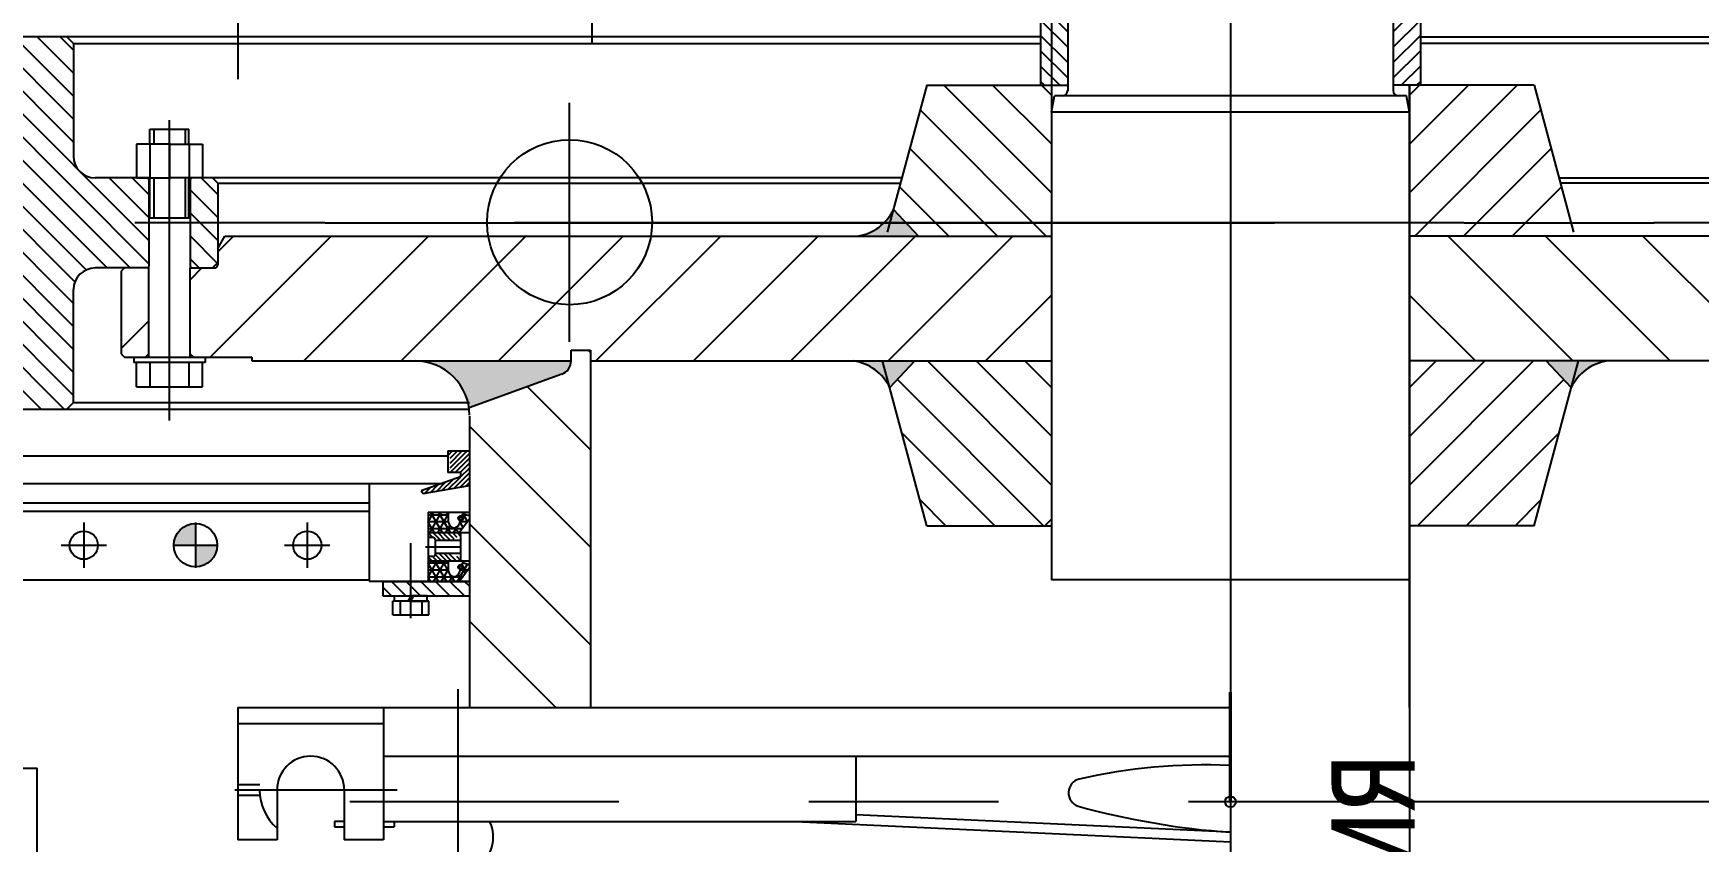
# Model space of a CAD drawing. Header units: millimetres. Extents: x 0 to 29400, y 0 to 20790.
# Drawn here: x 13175 to 14710, y 13034 to 13779 of the extents above; entities that cross this region are included whole.
import ezdxf

# ---------------------------------------------------------------- set-up
doc = ezdxf.new("R2010")
doc.units = ezdxf.units.MM
doc.header["$LTSCALE"] = 700
doc.linetypes.add('G', pattern=[2, 1.25, -0.25, 0.25, -0.25])
doc.linetypes.add('K', pattern=[2.5, 1.25, -0.25, 0.25, -0.25, 0.25, -0.25])
for name, color, linetype in [('01', 7, 'Continuous'), ('02', 1, 'Continuous'), ('05', 142, 'G'), ('07', 6, 'K')]:
    doc.layers.add(name, color=color, linetype=linetype)
doc.styles.get("Standard").update_dxf_attribs({"font": 'FZYTK.TTF', "width": 0.707})

# ---------------------------------------------------------------- blocks, each defined once
blk = doc.blocks.new('*U835')
at = {"layer": '01'}
for p, q in [((-31.00000000018705, -3.2351410291145e-14), (-31.00000000018705, 30.39499999870067)), ((-31.00000000018705, 30.39499999870067), (5.583286518425993e-15, 30.39499999870067)), ((-31.00000000018705, 18.00000000017387), (3.306437155352358e-15, 18.00000000017387)), ((5.583286518425993e-15, 30.39499999870067), (0, 0)), ((4.858212048313708e-14, -30.39499999870067), (0, 0)), ((-31.00000000018705, -3.2351410291145e-14), (-31.00000000018719, -30.39499999870067)), ((-31.00000000018752, -18.00000000017388), (1.310870899675122e-14, -18.00000000017387)), ((-31.00000000018719, -30.39499999870067), (4.858212048313708e-14, -30.39499999870067))]:
    blk.add_line(p, q, dxfattribs=at)
at = {"layer": '05'}
blk.add_line((-32.05168394392089, -3.34128958368264e-14), (1.051682110054843, -1.009319912139744e-18), dxfattribs=at)

msp = doc.modelspace()

# ---------------------------------------------------------------- hatches: boundary and pattern name
at = {"layer": '01'}
h = msp.add_hatch(color=256, dxfattribs=at)
h.paths.add_polyline_path([(13968.11629364065, 13616.77015441578), (13961.52700994979, 13592.17861289599), (13991.20843969892, 13592.17861289599)])
edge = h.paths.add_edge_path()
edge.add_line((13934.81784203099, 13592.17861289599), (13961.52700994979, 13592.17861289599))
edge.add_line((13961.52700994979, 13592.17861289599), (13968.11629364065, 13616.77015441578))
edge.add_ellipse((13928.50806595269, 13635.56227672659), major_axis=(30.99964162313595, 30.99964162313595), ratio=0.9999999999998112, start_angle=233.2751491388138, end_angle=289.61800044221985, ccw=False)
h = msp.add_hatch(color=256, dxfattribs=at)
edge = h.paths.add_edge_path()
edge.add_ellipse((13658.0255375362, 13477.17861289599), major_axis=(-9.192388155425874, 9.192388155425874), ratio=0.999999999999834, start_angle=154.999999999985, end_angle=224.9999999999727, ccw=False)
edge.add_line((13662.47179939943, 13464.96260882578), (13576.88368849443, 13433.81108404929))
edge.add_ellipse((13527.32553753618, 13427.17861289599), major_axis=(-35.35533905933112, 35.35533905933113), ratio=0.9999999999999098, start_angle=232.6227192942101, end_angle=314.9999999999974)
edge.add_line((13527.32553753618, 13477.17861289599), (13671.0255375362, 13477.17861289599))
h = msp.add_hatch(color=256, dxfattribs=at)
h.paths.add_polyline_path([(13964.74013381602, 13452.5870713762), (13987.8322798743, 13477.17861289599), (13958.15085012516, 13477.17861289599)])
edge = h.paths.add_edge_path()
edge.add_line((13964.74013381602, 13452.58707137619), (13958.15085012515, 13477.17861289599))
edge.add_line((13958.15085012516, 13477.17861289599), (13931.44168220635, 13477.17861289599))
edge.add_ellipse((13925.13190612807, 13433.79494906538), major_axis=(30.99964162313679, 30.99964162313679), ratio=0.9999999999997781, start_angle=340.3819995577644, end_angle=396.72485086120355, ccw=False)
h = msp.add_hatch(color=256, dxfattribs=at)
h.paths.add_polyline_path([(14592.91094125638, 13452.58707137619), (14569.81879519811, 13477.17861289599), (14599.50022494725, 13477.17861289599)])
edge = h.paths.add_edge_path()
edge.add_line((14592.91094125638, 13452.58707137618), (14599.50022494725, 13477.17861289598))
edge.add_line((14599.50022494725, 13477.17861289599), (14626.20939286605, 13477.17861289599))
edge.add_ellipse((14632.51916894434, 13433.79494906537), major_axis=(-30.99964162313635, 30.99964162313722), ratio=0.9999999999997781, start_angle=-36.72485086120354, end_angle=19.61800044223561)
at = {"layer": '02', "linetype": 'Continuous'}
h = msp.add_hatch(dxfattribs=at)
h.set_pattern_fill('_USER', color=1, scale=10, angle=135, style=0, pattern_type=0)
h.set_pattern_definition([(135, (3855.090892559267, 20193.42972413082), (7.071067811865476, 7.071067811865474), [])])
h.paths.add_polyline_path([(14103.82553753621, 13846.37861289598), (14103.82553753621, 13849.978612896), (14113.49220420288, 13878.97861289599), (14128.82553753621, 13878.97861289599), (14128.82553753621, 13846.37861289598)])
h.paths.add_polyline_path([(14128.82553753621, 13846.37861289598), (14128.82553753621, 13836.37861289598), (14103.82553753621, 13836.37861289598), (14103.82553753621, 13846.37861289599)])
h.paths.add_polyline_path([(14103.82553753621, 13836.37861289598), (14128.82553753621, 13836.37861289598), (14128.82553753621, 13731.37861289598), (14103.82553753621, 13731.37861289599)])
h = msp.add_hatch(dxfattribs=at)
h.set_pattern_fill('_USER', color=1, scale=10, angle=135, style=0, pattern_type=0)
h.set_pattern_definition([(45.00000000000001, (24702.56018251314, 20193.42972413082), (-7.071067811865476, 7.071067811865474), [])])
h.paths.add_polyline_path([(14453.8255375362, 13846.37861289598), (14453.8255375362, 13849.978612896), (14444.15887086953, 13878.97861289599), (14428.8255375362, 13878.97861289599), (14428.8255375362, 13846.37861289598)])
h.paths.add_polyline_path([(14428.8255375362, 13846.37861289598), (14428.8255375362, 13836.37861289598), (14453.8255375362, 13836.37861289598), (14453.8255375362, 13846.37861289599)])
h.paths.add_polyline_path([(14453.8255375362, 13836.37861289598), (14428.8255375362, 13836.37861289598), (14428.8255375362, 13731.37861289598), (14453.8255375362, 13731.37861289599)])
h = msp.add_hatch(dxfattribs=at)
h.set_pattern_fill('_USER', color=1, scale=15, angle=135, style=0, pattern_type=0)
h.set_pattern_definition([(135, (3855.090892559267, 20193.42972413082), (10.60660171779821, 10.60660171779821), [])])
edge = h.paths.add_edge_path()
edge.add_line((13141.74703753619, 13604.37861289599), (13141.74703753619, 13775.87861289597))
edge.add_line((13141.74703753619, 13775.87861289598), (13206.35053753619, 13775.87861289598))
edge.add_line((13206.35053753619, 13775.87861289598), (13212.35053753619, 13769.87861289598))
edge.add_line((13212.35053753619, 13769.87861289598), (13212.35053753619, 13665.87861289598))
edge.add_ellipse((13232.35053753619, 13665.87861289598), major_axis=(-14.1421356237322, 14.1421356237322), ratio=0.9999999999998233, start_angle=45.00000000000507, end_angle=134.9999999999949)
edge.add_line((13232.35053753619, 13645.87861289598), (13280.35053753619, 13645.87861289598))
edge.add_line((13280.35053753619, 13645.87861289598), (13281.85053753619, 13644.37861289598))
edge.add_line((13281.85053753619, 13644.37861289598), (13281.85053753619, 13604.37861289599))
edge.add_line((13281.85053753619, 13604.37861289599), (13141.74703753619, 13604.37861289599))
edge = h.paths.add_edge_path()
edge.add_line((13212.35053753619, 13542.87861289598), (13212.3505375362, 13438.87861289598))
edge.add_line((13212.35053753621, 13438.87861289598), (13206.3505375362, 13432.87861289597))
edge.add_line((13206.3505375362, 13432.87861289597), (13141.74703753619, 13432.87861289597))
edge.add_line((13141.74703753619, 13432.87861289597), (13141.74703753619, 13604.37861289599))
edge.add_line((13141.74703753619, 13604.37861289599), (13281.85053753619, 13604.37861289599))
edge.add_line((13281.85053753619, 13604.37861289599), (13281.85053753619, 13564.37861289597))
edge.add_line((13281.85053753619, 13564.37861289597), (13280.3505375362, 13562.87861289598))
edge.add_line((13280.3505375362, 13562.87861289598), (13232.35053753619, 13562.87861289598))
edge.add_ellipse((13232.35053753619, 13542.87861289598), major_axis=(-14.14213562373152, 14.14213562373152), ratio=0.9999999999999197, start_angle=-44.99999999999189, end_angle=45.00000000001272)
h.paths.add_polyline_path([(13345.35053753619, 13567.87861289599), (13340.35053753619, 13562.87861289598), (13321.35053753618, 13562.87861289598), (13319.85053753619, 13564.37861289597), (13319.85053753619, 13604.37861289599), (13345.35053753619, 13604.37861289599)])
h.paths.add_polyline_path([(13345.35053753619, 13604.37861289599), (13319.85053753619, 13604.37861289599), (13319.85053753619, 13644.37861289598), (13321.35053753619, 13645.87861289598), (13333.82553753105, 13645.87861289598), (13340.35053753619, 13645.87861289598), (13345.35053753619, 13640.87861289598)])
at = {"layer": '02'}
h = msp.add_hatch(dxfattribs=at)
h.set_pattern_fill('LINE', color=256, scale=10, angle=135, style=0)
h.set_pattern_definition([(135, (18090.26220584348, 15448.04489046748), (22.45064030267288, 22.45064030267288), [])])
h.paths.add_polyline_path([(13979.75229809494, 13604.37861289599), (13968.11629364065, 13616.77015441578), (13998.8255375362, 13731.37861289598), (14113.8255375362, 13731.37861289598), (14113.8255375362, 13604.37861289599)])
h.paths.add_polyline_path([(13991.20843969892, 13592.17861289599), (13979.75229809494, 13604.378612896), (14113.8255375362, 13604.37861289599), (14113.8255375362, 13592.17861289598)])
h.paths.add_polyline_path([(13998.82553753619, 13325.37861289598), (13964.74013381602, 13452.5870713762), (13987.83227987429, 13477.17861289599), (14113.82553753619, 13477.17861289599), (14113.82553753619, 13331.37861289598), (14107.82553753619, 13325.37861289598)])
h = msp.add_hatch(dxfattribs=at)
h.set_pattern_fill('LINE', color=256, scale=10, angle=135, style=0)
h.set_pattern_definition([(44.9999999999992, (10467.38886922895, 15448.04489046753), (-22.45064030267257, 22.4506403026732), [])])
h.paths.add_polyline_path([(14577.89877697748, 13604.37861289599), (14589.53478143176, 13616.77015441578), (14558.82553753621, 13731.37861289598), (14443.82553753621, 13731.37861289598), (14443.82553753621, 13604.37861289598)])
h.paths.add_polyline_path([(14566.44263537348, 13592.17861289598), (14577.89877697748, 13604.37861289599), (14443.82553753621, 13604.37861289599), (14443.82553753621, 13592.17861289598)])
h.paths.add_polyline_path([(14558.82553753621, 13325.37861289598), (14592.91094125638, 13452.58707137619), (14569.81879519812, 13477.17861289599), (14443.82553753621, 13477.17861289598), (14443.82553753621, 13331.37861289597), (14449.82553753621, 13325.37861289598)])
at = {"layer": '02', "linetype": 'Continuous'}
h = msp.add_hatch(dxfattribs=at)
h.set_pattern_fill('LINE', color=1, scale=20, angle=45, style=0)
h.set_pattern_definition([(225, (16023.6592324166, 20117.42972413082), (-44.90128060534576, 44.90128060534577), [])])
edge = h.paths.add_edge_path()
edge.add_line((13376.8255375362, 13477.17861289599), (13376.8255375362, 13480.67861289599))
edge.add_line((13376.8255375362, 13480.67861289599), (13322.82553753621, 13480.67861289598))
edge.add_line((13322.82553753621, 13480.67861289599), (13319.82553753621, 13483.67861289599))
edge.add_line((13319.82553753621, 13483.67861289599), (13319.8255375362, 13562.87861289598))
edge.add_line((13319.8255375362, 13562.87861289598), (13342.3755375362, 13562.87861289598))
edge.add_ellipse((13342.3755375362, 13565.87861289598), major_axis=(2.121320343561104, 2.121320343561103), ratio=0.9999999999986225, start_angle=225.0000000000395, end_angle=314.9999999999606)
edge.add_line((13345.3755375362, 13565.87861289598), (13345.3755375362, 13580.92028264679))
edge.add_line((13345.3755375362, 13580.92028264679), (13351.8755375362, 13592.17861289598))
edge.add_line((13351.8755375362, 13592.17861289599), (14113.8255375362, 13592.17861289598))
edge.add_line((14113.8255375362, 13592.17861289598), (14113.8255375362, 13477.17861289598))
edge.add_line((14113.8255375362, 13477.17861289599), (13688.8255375362, 13477.17861289599))
edge.add_line((13688.8255375362, 13477.17861289599), (13688.8255375362, 13487.17861289599))
edge.add_line((13688.8255375362, 13487.17861289599), (13671.0255375362, 13487.17861289599))
edge.add_line((13671.0255375362, 13487.17861289599), (13671.0255375362, 13477.17861289599))
edge.add_line((13671.0255375362, 13477.17861289599), (13376.8255375362, 13477.17861289599))
h.paths.add_polyline_path([(13281.8255375362, 13483.67861289599), (13278.8255375362, 13480.67861289599), (13259.3255375362, 13480.67861289599), (13256.3255375362, 13483.67861289599), (13256.3255375362, 13559.87861289598), (13259.3255375362, 13562.87861289598), (13281.8255375362, 13562.87861289598)])
h = msp.add_hatch(dxfattribs=at)
h.set_pattern_fill('LINE', color=1, scale=20, angle=45, style=0)
h.set_pattern_definition([(225, (16023.65923241659, 20117.42972413082), (-44.90128060534576, 44.90128060534577), [])])
edge = h.paths.add_edge_path()
edge.add_line((13376.82553753619, 13477.17861289599), (13376.82553753619, 13480.67861289599))
edge.add_line((13376.82553753619, 13480.67861289599), (13322.8255375362, 13480.67861289598))
edge.add_line((13322.8255375362, 13480.67861289599), (13319.8255375362, 13483.67861289599))
edge.add_line((13319.8255375362, 13483.67861289599), (13319.82553753619, 13562.87861289598))
edge.add_line((13319.82553753619, 13562.87861289598), (13342.37553753619, 13562.87861289599))
edge.add_ellipse((13342.37553753619, 13565.87861289598), major_axis=(2.121320343561104, 2.121320343561103), ratio=0.9999999999986225, start_angle=225.0000000000395, end_angle=314.9999999999606)
edge.add_line((13345.37553753619, 13565.87861289598), (13345.37553753619, 13580.92028264678))
edge.add_line((13345.37553753619, 13580.92028264679), (13351.87553753619, 13592.17861289599))
edge.add_line((13351.87553753619, 13592.17861289599), (14113.82553753619, 13592.17861289598))
edge.add_line((14113.82553753619, 13592.17861289598), (14113.82553753619, 13477.17861289598))
edge.add_line((14113.82553753619, 13477.17861289599), (13688.82553753619, 13477.17861289599))
edge.add_line((13688.82553753619, 13477.17861289599), (13688.82553753619, 13487.17861289599))
edge.add_line((13688.82553753619, 13487.17861289599), (13671.0255375362, 13487.17861289599))
edge.add_line((13671.0255375362, 13487.17861289599), (13671.0255375362, 13477.17861289599))
edge.add_line((13671.0255375362, 13477.17861289599), (13376.82553753619, 13477.17861289599))
h.paths.add_polyline_path([(13281.82553753619, 13483.67861289599), (13278.82553753619, 13480.67861289599), (13259.3255375362, 13480.67861289599), (13256.3255375362, 13483.67861289599), (13256.32553753619, 13559.87861289598), (13259.32553753619, 13562.87861289598), (13281.82553753619, 13562.87861289598)])
h = msp.add_hatch(dxfattribs=at)
h.set_pattern_fill('LINE', color=1, scale=20, angle=45, style=0)
h.set_pattern_definition([(314.9999999999992, (12533.99184265591, 20117.42972413085), (44.90128060534639, 44.90128060534514), [])])
edge = h.paths.add_edge_path()
edge.add_line((15180.82553753621, 13477.17861289598), (15180.82553753621, 13480.67861289598))
edge.add_line((15180.82553753621, 13480.67861289598), (15234.82553753621, 13480.67861289598))
edge.add_line((15234.82553753621, 13480.67861289597), (15237.82553753621, 13483.67861289598))
edge.add_line((15237.82553753621, 13483.67861289597), (15237.82553753621, 13562.87861289597))
edge.add_line((15237.82553753621, 13562.87861289597), (15215.27553753622, 13562.87861289597))
edge.add_ellipse((15215.27553753621, 13565.87861289597), major_axis=(-2.121320343561074, 2.121320343561132), ratio=0.9999999999986225, start_angle=45.00000000003939, end_angle=134.9999999999605, ccw=False)
edge.add_line((15212.27553753621, 13565.87861289597), (15212.27553753621, 13580.92028264677))
edge.add_line((15212.27553753621, 13580.92028264677), (15205.77553753621, 13592.17861289597))
edge.add_line((15205.77553753621, 13592.17861289597), (14443.82553753621, 13592.17861289598))
edge.add_line((14443.82553753621, 13592.17861289598), (14443.82553753621, 13477.17861289598))
edge.add_line((14443.82553753621, 13477.17861289598), (14868.82553753621, 13477.17861289598))
edge.add_line((14868.82553753621, 13477.17861289598), (14868.82553753621, 13487.17861289598))
edge.add_line((14868.82553753621, 13487.17861289598), (14886.62553753621, 13487.17861289598))
edge.add_line((14886.62553753621, 13487.17861289598), (14886.62553753621, 13477.17861289598))
edge.add_line((14886.62553753621, 13477.17861289598), (15180.82553753621, 13477.17861289598))
h.paths.add_polyline_path([(15275.82553753621, 13483.67861289597), (15278.82553753621, 13480.67861289597), (15298.32553753621, 13480.67861289597), (15301.32553753621, 13483.67861289597), (15301.32553753621, 13559.87861289597), (15298.32553753621, 13562.87861289597), (15275.82553753621, 13562.87861289597)])
h = msp.add_hatch(dxfattribs=at)
h.set_pattern_fill('LINE', color=1, scale=20, angle=45, style=0)
h.set_pattern_definition([(314.9999999999992, (12533.9918426559, 20117.42972413085), (44.90128060534639, 44.90128060534514), [])])
edge = h.paths.add_edge_path()
edge.add_line((15180.82553753621, 13477.17861289598), (15180.82553753621, 13480.67861289598))
edge.add_line((15180.82553753621, 13480.67861289598), (15234.8255375362, 13480.67861289598))
edge.add_line((15234.8255375362, 13480.67861289597), (15237.8255375362, 13483.67861289598))
edge.add_line((15237.8255375362, 13483.67861289597), (15237.82553753621, 13562.87861289597))
edge.add_line((15237.82553753621, 13562.87861289597), (15215.2755375362, 13562.87861289597))
edge.add_ellipse((15215.2755375362, 13565.87861289597), major_axis=(-2.121320343561074, 2.121320343561132), ratio=0.9999999999986225, start_angle=45.00000000003939, end_angle=134.9999999999605, ccw=False)
edge.add_line((15212.2755375362, 13565.87861289597), (15212.2755375362, 13580.92028264677))
edge.add_line((15212.2755375362, 13580.92028264677), (15205.7755375362, 13592.17861289597))
edge.add_line((15205.7755375362, 13592.17861289597), (14443.82553753621, 13592.17861289598))
edge.add_line((14443.82553753621, 13592.17861289598), (14443.82553753621, 13477.17861289598))
edge.add_line((14443.82553753621, 13477.17861289598), (14868.82553753621, 13477.17861289598))
edge.add_line((14868.82553753621, 13477.17861289598), (14868.82553753621, 13487.17861289598))
edge.add_line((14868.82553753621, 13487.17861289598), (14886.6255375362, 13487.17861289598))
edge.add_line((14886.6255375362, 13487.17861289598), (14886.6255375362, 13477.17861289598))
edge.add_line((14886.6255375362, 13477.17861289598), (15180.82553753621, 13477.17861289598))
h.paths.add_polyline_path([(15275.82553753621, 13483.67861289597), (15278.82553753621, 13480.67861289597), (15298.32553753621, 13480.67861289597), (15301.32553753621, 13483.67861289597), (15301.32553753621, 13559.87861289597), (15298.32553753621, 13562.87861289597), (15275.82553753621, 13562.87861289597)])
h = msp.add_hatch(dxfattribs=at)
h.set_pattern_fill('LINE', color=1, scale=20, angle=45, style=0)
h.set_pattern_definition([(135.0000000000007, (20882.25791936983, 15451.46046519916), (44.90128060534523, 44.9012806053463), [])])
h.paths.add_polyline_path([(13688.82553753621, 13157.87861289597), (13577.32553753621, 13157.87861289598), (13577.3255375362, 13410.33147949844), (13577.3255375362, 13427.17861289594, 0.03327265764466719), (13576.88368849445, 13433.81108404924), (13662.47179939945, 13464.96260882574, 0.3152987888789765), (13671.02553753621, 13477.17861289596), (13671.02553753621, 13487.17861289595), (13688.82553753621, 13487.17861289595)])
h = msp.add_hatch(dxfattribs=at)
h.set_pattern_fill('LINE', color=1, angle=45, style=0)
h.set_pattern_definition([(225, (3855.090892559267, 20193.42972413074), (-2.245064030267288, 2.245064030267288), [])])
h.paths.add_polyline_path([(13557.32553753618, 13374.3786128959), (13557.32553753619, 13377.78908452759), (13559.40917081616, 13377.78908452759), (13559.40917081616, 13389.89951403043), (13557.32553753618, 13389.89951403043), (13557.32553753618, 13394.3786128959), (13577.32553753618, 13394.3786128959), (13577.32553753618, 13364.3786128959), (13552.45409898194, 13364.3786128959), (13569.17187329289, 13370.24120475632), (13569.17187329289, 13374.3786128959)])
h.paths.add_polyline_path([(13534.79444644113, 13354.8786128959), (13532.90112115481, 13357.5217713975), (13552.45409898194, 13364.3786128959), (13577.32553753618, 13364.3786128959), (13577.32553753618, 13362.4232968674)])
at = {"layer": '02'}
h = msp.add_hatch(color=256, dxfattribs=at)
h.paths.add_polyline_path([(13497.36706865408, 13273.67861289543), (13497.36706865408, 13274.17861289488), (13523.32553753621, 13274.17861289488), (13523.32553753621, 13273.67861289543)])
h.paths.add_polyline_path([(13523.32553753621, 13273.67861289543), (13523.32553753621, 13274.17861289488), (13539.17553754198, 13274.17861289488), (13539.17553754198, 13273.67861289543)])
at = {"layer": '07'}
h = msp.add_hatch(color=256, dxfattribs=at)
h.paths.add_polyline_path([(13304.82553753621, 13307.37861289594), (13324.82553753621, 13307.37861289594), (13324.82553753621, 13327.37861289594, 0.4142135623730784)])
h.paths.add_polyline_path([(13324.82553753621, 13287.37861289594, 0.4142135623731017), (13344.82553753621, 13307.37861289594), (13324.82553753621, 13307.37861289594)])

# ---------------------------------------------------------------- linework, layer by layer
at = {"layer": '01'}
for p, q in [((14113.82553753621, 14039.97861289598), (14113.82553753618, 13275.37861289598)), ((14128.82553753621, 13893.88552187065), (14128.82553753621, 13726.37861289598)), ((14428.82553753621, 13893.88552187065), (14428.8255375362, 13726.37861289598)), ((14103.82553753621, 13775.87861289598), (13088.44703753619, 13775.87861289598)), ((13212.35053753619, 13769.87861289598), (14103.82553753621, 13769.87861289598)), ((14453.87553753617, 13775.87861289597), (15469.20403753622, 13775.87861289595)), ((15345.30053753622, 13769.87861289596), (14453.87553753617, 13769.87861289597)), ((13998.8255375362, 13731.37861289598), (14128.82553753621, 13731.37861289598)), ((14558.82553753621, 13731.37861289598), (14428.8255375362, 13731.37861289598)), ((14443.82553753621, 13731.37861289599), (14443.82553753625, 11553.81027880973)), ((14113.82553753619, 13706.37861289598), (14116.47044224682, 13721.37861289598)), ((14441.18063282559, 13721.37861289598), (14116.47044224682, 13721.37861289598)), ((14443.82553753622, 13706.37861289598), (14441.18063282559, 13721.37861289598)), ((14443.82553753622, 13706.37861289598), (14113.82553753619, 13706.37861289598)), ((13282.82553753575, 13676.87861289617), (13282.82553753575, 13690.67861283635)), ((13282.82553753575, 13690.67861283635), (13318.82553753663, 13690.67861283635)), ((13318.82553753663, 13676.87861289617), (13318.82553753663, 13690.67861283635)), ((13282.82553753575, 13645.87861289598), (13232.35053753619, 13645.87861289598)), ((13281.85053753619, 13644.37861289598), (13280.35053753619, 13645.87861289598)), ((13281.85053753619, 13644.37861289598), (13282.82553753575, 13644.37861289598)), ((13282.82553753575, 13608.67861285951), (13282.82553753575, 13645.87861289598)), ((13975.91588158333, 13645.87861289598), (13318.82553753663, 13645.87861289598)), ((13318.82553753662, 13608.67861285951), (13318.82553753663, 13645.87861289598)), ((13318.82553753663, 13644.37861289598), (13319.85053753619, 13644.37861289598)), ((13321.35053753619, 13645.87861289598), (13319.85053753619, 13644.37861289598)), ((13345.35053753619, 13640.87861289598), (13340.35053753619, 13645.87861289598)), ((14581.73519348908, 13645.87861289598), (15238.82553753578, 13645.87861289596)), ((13319.85053753619, 13608.67861285951), (13281.85053753619, 13608.67861285951)), ((13345.3755375362, 13580.92028264679), (13351.8755375362, 13592.17861289599)), ((13281.85053753619, 13564.37861289597), (13280.35053753619, 13562.87861289597)), ((13321.35053753619, 13562.87861289597), (13319.85053753619, 13564.37861289597)), ((13345.35053753619, 13567.87861289599), (13340.35053753619, 13562.87861289599)), ((13259.3255375362, 13480.67861289599), (13376.8255375362, 13480.67861289599)), ((13267.82553754134, 13480.67861289599), (13267.82553754134, 13475.67861289619)), ((13281.8255375362, 13483.67861289599), (13278.8255375362, 13480.67861289599)), ((13319.82553753621, 13483.67861289599), (13322.82553753621, 13480.67861289599)), ((13333.82553753105, 13480.67861289599), (13333.82553753105, 13475.67861289619)), ((13671.0255375362, 13477.17861289599), (13671.0255375362, 13487.17861289599)), ((13333.82553753105, 13475.67861289619), (13267.82553754134, 13475.67861289619)), ((13270.43053752916, 13453.17861288953), (13270.43053752916, 13475.6786128962)), ((13282.82553753576, 13475.67861289619), (13282.82553753576, 13453.17861288953)), ((13318.82553753663, 13475.67861289619), (13318.82553753663, 13453.17861288953)), ((13331.22053754322, 13453.17861288953), (13331.22053754322, 13475.67861289619)), ((13270.43053752916, 13453.17861288953), (13331.22053754322, 13453.17861288953)), ((13088.44703753619, 13432.87861289597), (13577.32553753618, 13432.87861289598)), ((13212.35053753621, 13438.87861289598), (13577.32553753618, 13438.87861289602)), ((13557.32553753618, 13394.3786128959), (13577.32553753618, 13394.3786128959)), ((13557.32553753618, 13394.3786128959), (13557.32553753618, 13374.3786128959)), ((13569.17187329289, 13374.3786128959), (13557.32553753618, 13374.3786128959)), ((13569.17187329289, 13374.3786128959), (13569.17187329289, 13370.24120475632)), ((13038.06119216103, 13364.37861289598), (13552.45409898218, 13364.37861289598)), ((13484.82553753621, 13364.37861289598), (13484.82553753621, 13274.17861289599)), ((13569.17187329289, 13370.24120475632), (13532.90112115481, 13357.5217713975)), ((13532.90112115481, 13357.52177139751), (13534.79444644113, 13354.8786128959)), ((13534.79444644113, 13354.8786128959), (13577.32553753618, 13362.4232968674)), ((13484.82553753621, 13346.07819956848), (13080.10716091779, 13346.07819956848)), ((13484.8255375362, 13338.37819956848), (13083.29660534806, 13338.37819956848)), ((13539.17553754198, 13337.67861289543), (13539.17553754198, 13273.67861289543)), ((13998.8255375362, 13325.37861289598), (14113.82553753619, 13325.37861289598)), ((14113.82553753619, 13331.37861289598), (14107.82553753619, 13325.37861289598)), ((14558.82553753621, 13325.37861289598), (14443.82553753621, 13325.37861289598)), ((13484.82553753621, 13274.17861289599), (13577.32553753619, 13274.17861289599)), ((13577.32553753618, 13273.67861289543), (13497.36706865408, 13273.67861289543)), ((14443.82553753622, 13275.37861289598), (14113.82553753618, 13275.37861289598)), ((13539.80053753636, 13255.67861289551), (13506.85053753605, 13255.67861289551)), ((13506.85053753605, 13243.17861289524), (13506.85053753605, 13255.67861289551)), ((13508.22553753601, 13255.67861289551), (13508.22553753601, 13260.67861289543)), ((13508.22553753601, 13260.67861289543), (13523.32553753621, 13260.67861289543)), ((13523.32553753621, 13255.67861289551), (13508.22553753601, 13255.67861289551)), ((13513.32553753607, 13255.67861289551), (13513.32553753607, 13243.17861289525)), ((13523.32553753621, 13260.67861289543), (13520.43878619041, 13255.67861289551)), ((13523.32553753621, 13255.67861289551), (13526.212288882, 13260.67861289543)), ((13538.4255375364, 13260.67861289543), (13523.32553753621, 13260.67861289543)), ((13523.32553753621, 13255.67861289551), (13538.4255375364, 13255.67861289551)), ((13533.32553753634, 13255.67861289551), (13533.32553753634, 13243.17861289525)), ((13538.4255375364, 13255.67861289551), (13538.4255375364, 13260.67861289543)), ((13539.80053753636, 13243.17861289525), (13539.80053753636, 13255.67861289551)), ((13506.85053753605, 13243.17861289524), (13539.80053753636, 13243.17861289525)), ((14278.0755375362, 13070.97861289597), (14278.0755375362, 13171.97861289597)), ((14279.5755375362, 13171.97861289597), (14278.0755375362, 13171.97861289597)), ((14279.5755375362, 13070.97861289597), (14279.5755375362, 13171.97861289597)), ((13497.95799642775, 13142.87861289596), (13363.95799642775, 13142.87861289596)), ((13497.95799642776, 13112.87861289597), (14278.82553753618, 13112.87861289601)), ((13933.3587358935, 13112.87861289599), (13933.3587358935, 13052.87861289597)), ((12778.82553753618, 13101.97861286909), (13178.82553753618, 13101.97861286909)), ((13178.82553753618, 11261.97861292286), (13178.82553753618, 13101.97861286909)), ((13399.95799642776, 13081.87861289596), (13399.95799642774, 13035.87861289596)), ((13461.95799642776, 13081.87861289596), (13461.95799642779, 13035.87861289596)), ((14279.5755375362, 13070.97861289597), (14278.0755375362, 13070.97861289597)), ((13461.95799642777, 13052.87861289596), (13452.95799642776, 13052.87861289597)), ((13452.95799642776, 13052.87861289597), (13452.95799642776, 13047.87861289597)), ((13507.95799642776, 13052.87861289597), (13507.95799642776, 13047.87861289597)), ((13877.76611061823, 13052.87861289597), (14278.8255375362, 13034.14524539797)), ((14278.8255375362, 13042.81191206464), (13933.3587358935, 13058.94856443874)), ((13399.95799642774, 13035.87861289596), (13363.95799642776, 13035.87861289596)), ((13452.95799642776, 13047.87861289597), (13461.95799642778, 13047.87861289597)), ((13497.95799642776, 13035.87861289596), (13461.95799642779, 13035.87861289596)), ((13497.95799642776, 13047.87861289598), (13507.95799642776, 13047.87861289598))]:
    msp.add_line(p, q, dxfattribs=at)
at = {"layer": '01', "color": 7, "linetype": 'Continuous'}
for p, q in [((14103.82553753621, 13849.97861289599), (14103.82553753621, 13731.37861289599)), ((14453.87553753617, 13849.97861289598), (14453.87553753617, 13731.37861289598)), ((13206.35053753619, 13775.87861289598), (13212.35053753619, 13769.87861289598)), ((13212.35053753619, 13769.87861289598), (13212.35053753619, 13665.87861289598)), ((13998.8255375362, 13731.37861289599), (13962.51842196178, 13595.87861289598)), ((14443.82553753626, 13157.87861289597), (14443.82553753621, 13731.378612896)), ((14558.82553753621, 13731.37861289598), (14595.13265311062, 13595.87861289598)), ((13281.85053753619, 13644.37861289598), (13281.85053753619, 13564.37861289597)), ((13319.85053753619, 13644.37861289598), (13319.85053753619, 13564.37861289597)), ((13345.35053753619, 13640.87861289598), (13974.57613562117, 13640.87861289598)), ((13345.35053753619, 13640.87861289598), (13345.35053753619, 13567.87861289599)), ((15212.30053753623, 13640.87861289596), (14583.07493945124, 13640.87861289597)), ((13968.11629364065, 13616.77015441578), (13991.20843969892, 13592.17861289599)), ((13351.8755375362, 13592.17861289599), (14113.8255375362, 13592.17861289598)), ((15205.7755375362, 13592.17861289597), (14443.82553753621, 13592.17861289598)), ((13345.3755375362, 13580.92028264679), (13345.3755375362, 13565.87861289598)), ((13281.8255375362, 13562.87861289598), (13232.35053753619, 13562.87861289598)), ((13259.3255375362, 13562.87861289598), (13256.3255375362, 13559.87861289598)), ((13256.3255375362, 13559.87861289598), (13256.3255375362, 13483.67861289599)), ((13281.82460816816, 13480.67861289599), (13281.8255375362, 13562.87861289598)), ((13319.82460816816, 13480.67861289599), (13319.8255375362, 13562.87861289598)), ((13319.82553753619, 13562.87861289598), (13342.3755375362, 13562.87861289598)), ((13212.35053753621, 13438.87861289598), (13212.35053753619, 13542.87861289598)), ((13256.3255375362, 13483.67861289599), (13259.3255375362, 13480.67861289599)), ((13376.82553753619, 13480.67861289599), (13376.82553753619, 13477.17861289599)), ((13671.0255375362, 13487.17861289599), (13688.8255375362, 13487.17861289599)), ((13688.82553753621, 13487.17861289598), (13688.82553753621, 13157.87861289597)), ((13376.82553753619, 13477.17861289599), (13671.0255375362, 13477.17861289599)), ((13662.47179939943, 13464.96260882578), (13577.1505375362, 13433.90820915753)), ((13688.8255375362, 13477.17861289599), (14113.8255375362, 13477.17861289599)), ((13998.82553753619, 13325.37861289599), (13958.15085012516, 13477.17861289599)), ((13964.74013381602, 13452.5870713762), (13987.8322798743, 13477.17861289599)), ((14868.82553753621, 13477.17861289598), (14443.82553753621, 13477.17861289598)), ((14558.82553753621, 13325.37861289598), (14599.50022494725, 13477.17861289599)), ((14592.91094125638, 13452.58707137619), (14569.81879519811, 13477.17861289599)), ((13206.35053753621, 13432.87861289598), (13212.35053753621, 13438.87861289598)), ((13577.3255375362, 13426.2843461009), (13577.32553753621, 13157.87861289597)), ((13557.32553753618, 13389.37861289598), (13015.16287533975, 13389.37861289598)), ((13539.1755375362, 13337.67861289599), (13577.32553753618, 13337.67861289599)), ((13558.16303754198, 13328.39684346114), (13558.16303754198, 13337.67861289543)), ((13577.15053754198, 13331.20327611028), (13567.81617957563, 13318.67861289543)), ((13568.88701042582, 13329.95625717705), (13567.93623817539, 13326.9080332942)), ((13570.83847573927, 13336.21275359081), (13570.24822219167, 13334.32037088826)), ((13577.15053754198, 13334.31500469912), (13570.83847573927, 13336.21275359081)), ((13577.15053754198, 13318.67861289543), (13539.17553754198, 13318.67861289543)), ((13543.85366100752, 13314.4759556896), (13539.17553754198, 13314.4759556896)), ((13545.85366100752, 13312.4759556896), (13545.85366100752, 13298.88127010127)), ((13569.17926436813, 13311.72680394261), (13545.85366100752, 13311.72680394261)), ((13569.17926436813, 13318.67861289543), (13569.17926436813, 13292.67861289543)), ((13543.85366100752, 13296.88127010127), (13539.17553754198, 13296.88127010127)), ((13569.17926436813, 13299.63042184825), (13545.85366100752, 13299.63042184825)), ((13577.15053754198, 13292.67861289543), (13539.17553754198, 13292.67861289543)), ((13558.16303754198, 13283.39684346114), (13558.16303754198, 13292.67861289543)), ((13577.15053754199, 13286.20327611028), (13567.81617957563, 13273.67861289543)), ((13568.88701042582, 13284.95625717705), (13567.9362381754, 13281.9080332942)), ((13570.83847573928, 13291.21275359081), (13570.24822219167, 13289.32037088826)), ((13577.15053754199, 13289.31500469912), (13570.83847573928, 13291.21275359081)), ((13145.37553753621, 13275.37861289598), (13484.82553753621, 13275.37861289598)), ((13497.36706865408, 13274.17861289488), (13497.36706865408, 13260.67861289543)), ((13497.36706865408, 13260.67861289543), (13577.32553753618, 13260.67861289543)), ((13363.95799642775, 13157.87861289597), (14278.82553753618, 13157.87861289596)), ((13363.95799642775, 13157.87861289597), (13363.95799642776, 13035.87861289596)), ((13497.95799642775, 13157.87861289596), (13497.95799642776, 13035.87861289596)), ((13363.95799642776, 13086.87861289596), (13384.22471064557, 13086.87861289596)), ((13363.95799642776, 13076.87861289596), (13384.22471064557, 13076.87861289596)), ((13497.95799642776, 13052.87861289596), (13933.3587358935, 13052.87861289597))]:
    msp.add_line(p, q, dxfattribs=at)
at = {"layer": '01'}
for centre, radius in [((13669.61910401397, 13604.98793214901), 76), ((14278.82553753619, 13070.97861289597), 5)]:
    msp.add_circle(centre, radius, dxfattribs=at)
at = {"layer": '01', "color": 7, "linetype": 'Continuous'}
for centre, radius in [((13324.82553753621, 13307.37861289594), 20), ((13569.33259221796, 13332.2116204538), 2.29895772983582), ((13569.33259221796, 13332.2116204538), 1.317658078442037), ((13221.82553753621, 13307.37861289593), 13), ((13427.82553753621, 13307.37861289594), 13), ((13569.33259221797, 13287.2116204538), 2.29895772983582), ((13569.33259221797, 13287.2116204538), 1.317658078442037)]:
    msp.add_circle(centre, radius, dxfattribs=at)
at = {"layer": '01'}
for centre, radius, start, end in [((14123.82553753621, 13726.37861289598), 5, 270, 0), ((14433.8255375362, 13726.37861289598), 5, 180, 270), ((14256.68961961039, 12568.30052085557), 536.587832808651, 87.71584931688581, 102.6309337312646), ((14142.59777571987, 13079.22495405065), 13.08579472348236, 104.3528460950733, 251.6306382454565), ((14331.13074608431, 13771.25411659886), 730.3176570424239, 254.7044164217291, 265.8929712028049)]:
    msp.add_arc(centre, radius, start, end, dxfattribs=at)
at = {"layer": '01', "color": 7, "linetype": 'Continuous'}
for centre, radius, start, end in [((13232.35053753619, 13665.87861289598), 20, 180, 270), ((13928.5080659527, 13635.5622767266), 43.84011361214092, 278.2751491388364, 334.6180004418263), ((13232.35053753619, 13542.87861289598), 20, 90, 180), ((13342.3755375362, 13565.87861289598), 3, 270, 0), ((13342.37553753619, 13565.87861289598), 3, 270, 0), ((13527.32553753618, 13427.17861289599), 50, 0, 90), ((13658.0255375362, 13477.17861289599), 13, 289.9999999999893, 0), ((13925.13190612807, 13433.79494906538), 43.84011361214092, 25.38199955817377, 81.72485086116367), ((14632.51916894434, 13433.79494906538), 43.84011361214092, 98.27514913883631, 154.6180004418262), ((13563.16303754198, 13328.39684346115), 5, 180, 342.6767648645259), ((13543.85366100752, 13312.4759556896), 2, 0, 90), ((13543.85366100752, 13298.88127010127), 2, 270, 0), ((13563.16303754198, 13283.39684346115), 5, 180, 342.6767648645259), ((13430.95799642776, 13081.87861289596), 31, 0, 180), ((13430.95799642776, 13081.87861289596), 47, 180, 228.7325726187406), ((13566.8240746853, 13038.47861289597), 32.5, 299.926434866679, 26.30036635686808)]:
    msp.add_arc(centre, radius, start, end, dxfattribs=at)
at = {"layer": '02'}
for p, q in [((13286.42553753584, 13690.67861283635), (13286.42553753584, 13676.87861289617)), ((13315.22553753654, 13690.67861283635), (13315.22553753654, 13676.87861289617)), ((13286.42553753584, 13645.87861289598), (13286.42553753584, 13608.67861285951)), ((13315.22553753654, 13645.87861289598), (13315.22553753654, 13608.67861285951)), ((13505.34396297837, 13260.67861289543), (13497.36706865408, 13268.65550721972)), ((13518.81434715998, 13260.67861289543), (13505.81434715998, 13273.67861289543)), ((13523.32553753621, 13269.6378067008), (13519.28473134158, 13273.67861289543)), ((13532.28473134158, 13260.67861289543), (13523.32553753621, 13269.6378067008)), ((13545.75511552318, 13260.67861289543), (13532.75511552318, 13273.67861289543)), ((13559.22549970478, 13260.67861289543), (13546.22549970479, 13273.67861289543)), ((13572.69588388639, 13260.67861289543), (13559.69588388639, 13273.67861289543)), ((13577.32553753618, 13269.51934342724), (13573.16626806799, 13273.67861289543))]:
    msp.add_line(p, q, dxfattribs=at)
at = {"layer": '02', "color": 1, "linetype": 'Continuous'}
for p, q in [((13539.17553754198, 13328.69636969033), (13544.36143807437, 13337.67861289543)), ((13558.16303754198, 13335.16054765438), (13539.17553754198, 13335.16054765438)), ((13545.09113348075, 13318.67861289543), (13539.17553754197, 13328.92472561843)), ((13558.16303754198, 13328.81054765439), (13539.17553754198, 13328.81054765439)), ((13540.72413137848, 13318.67861289543), (13551.69378649308, 13337.67861289543)), ((13552.42348189946, 13318.67861289542), (13541.45382678485, 13337.67861289543)), ((13548.05647979719, 13318.67861289543), (13558.16303754198, 13336.18368439904)), ((13559.75583031816, 13318.67861289542), (13548.78617520356, 13337.67861289543)), ((13555.38882821589, 13318.67861289543), (13559.22264214242, 13325.31897340294)), ((13558.16303754197, 13334.13741090972), (13556.11852362227, 13337.67861289543)), ((13568.48123905912, 13328.65533366946), (13569.20907542446, 13329.91598323384)), ((13575.3672892789, 13328.81054765439), (13568.52965189079, 13328.81054765439)), ((13571.53761479227, 13323.67196358246), (13568.54410289042, 13328.85687828951)), ((13574.33819529066, 13335.16054765438), (13570.51028193051, 13335.16054765438)), ((13571.25891397153, 13333.46640774467), (13572.54780687296, 13335.69883573546)), ((13575.6692658442, 13329.21573404137), (13571.79569087965, 13335.92496268688)), ((13570.63477295733, 13322.46054765439), (13539.17553754198, 13322.46054765439)), ((13543.61828326617, 13314.47595568959), (13539.41562606033, 13318.67861289543)), ((13550.85756307367, 13311.72680394262), (13543.90575412086, 13318.67861289543)), ((13546.36743501315, 13311.72680394261), (13545.85366100752, 13312.24057794824)), ((13555.34769113421, 13311.72680394261), (13548.39588218139, 13318.67861289543)), ((13559.83781919475, 13311.72680394261), (13552.88601024193, 13318.67861289543)), ((13563.11933006435, 13312.93542113355), (13557.37613830247, 13318.67861289543)), ((13566.06892356884, 13314.4759556896), (13561.866266363, 13318.67861289543)), ((13562.7211766346, 13318.67861289543), (13565.92605216108, 13324.22962013923)), ((13567.08817873687, 13318.67861289543), (13564.2898458797, 13323.52546758054)), ((13569.17926436812, 13315.85574295084), (13566.35639442353, 13318.67861289543)), ((13542.96498575765, 13292.67861289543), (13539.17553754198, 13296.46806111111)), ((13547.45511381819, 13292.67861289543), (13543.25245661235, 13296.88127010127)), ((13551.94524187873, 13292.67861289543), (13545.85073475663, 13298.77312001753)), ((13556.43536993926, 13292.67861289543), (13549.48356098644, 13299.63042184825)), ((13560.92549799979, 13292.67861289543), (13553.97368904696, 13299.63042184825)), ((13565.41562606033, 13292.67861289543), (13558.46381710751, 13299.63042184825)), ((13563.06583757931, 13299.51852943698), (13562.95394516804, 13299.63042184825)), ((13569.17926436813, 13293.40510264817), (13565.70309691502, 13296.88127010127)), ((13539.17553754198, 13290.59636969033), (13540.37772121696, 13292.67861289543)), ((13539.17553754198, 13277.89636969034), (13547.71006963567, 13292.67861289543)), ((13549.07485033815, 13273.67861289543), (13539.17553754197, 13290.82472561843)), ((13558.16303754198, 13290.71054765439), (13539.17553754198, 13290.71054765439)), ((13558.16303754198, 13284.36054765439), (13539.17553754198, 13284.36054765439)), ((13544.07276293977, 13273.67861289543), (13555.04241805438, 13292.67861289543)), ((13556.40719875686, 13273.67861289543), (13545.43754364226, 13292.67861289543)), ((13551.40511135849, 13273.67861289543), (13558.16303754198, 13285.38368439905)), ((13558.16339824296, 13283.33678615727), (13552.76989206097, 13292.67861289542)), ((13558.73745977719, 13273.67861289543), (13561.60521878608, 13278.64571720269)), ((13563.73954717557, 13273.67861289542), (13560.61120674164, 13279.09705747036)), ((13566.06980819591, 13273.67861289543), (13575.4011473854, 13289.8409664743)), ((13569.65071903626, 13276.14016290044), (13567.17999335006, 13280.41958532051)), ((13575.77719226738, 13284.36054765439), (13568.70120252416, 13284.36054765439)), ((13572.50885211112, 13290.71054765439), (13570.68183256387, 13290.71054765439)), ((13573.7823700882, 13281.68393335935), (13571.2884924387, 13286.00345615614)), ((13577.15053754197, 13288.550096201), (13576.61615833586, 13289.47566813649)), ((13541.74250191945, 13273.67861289543), (13539.17553754197, 13278.12472561843)), ((13571.04467594582, 13278.01054765439), (13539.17553754198, 13278.01054765439))]:
    msp.add_line(p, q, dxfattribs=at)
at = {"layer": '05'}
for p, q in [((14278.82553753621, 14222.28181926389), (14278.8255375362, 10720.39227658423)), ((13669.61910401397, 13494.77673191252), (13669.61910401397, 13715.1991323855)), ((13300.8255375362, 13422.18528565598), (13300.82553753619, 13699.2274911858)), ((13300.85053753619, 13536.81331936383), (13300.85053753619, 13671.94390642814)), ((13221.82553753621, 13328.21075483101), (13221.82553753621, 13286.54647096086)), ((13324.82553753621, 13328.21075483101), (13324.82553753621, 13286.54647096086)), ((13427.82553753621, 13328.21075483102), (13427.82553753621, 13286.54647096087)), ((13523.32553753621, 13240.11362104887), (13523.32553753621, 13309.22749124589)), ((13200.99339560114, 13307.37861289593), (13242.65767947129, 13307.37861289594)), ((13303.99339560114, 13307.37861289594), (13345.65767947129, 13307.37861289594)), ((13406.99339560114, 13307.37861289594), (13448.65767947129, 13307.37861289594)), ((13523.32553753621, 13253.58193387929), (13523.32553753621, 13262.77429191166)), ((13361.03118688992, 13081.87861289596), (13510.70402723102, 13081.87861289596))]:
    msp.add_line(p, q, dxfattribs=at)
at = {"layer": '05', "color": 4, "linetype": 'G'}
for p, q in [((14278.82553753621, 14037.09938320843), (14278.82553753621, 10676.16309996963)), ((13364.20995151491, 13736.81112818659), (13364.22675412995, 13998.59372903463)), ((13690.2147630922, 13976.72888138858), (13690.2147630922, 13768.96534301091)), ((15893.90660666741, 13604.37861289596), (12663.74446840501, 13604.37861289598)), ((13444.26432717709, 13604.37861289598), (15182.66237085404, 13604.37861289598)), ((13569.17926436813, 13305.67861289543), (13536.69821880584, 13305.67861289543)), ((13566.82553753622, 11031.27716248468), (13566.82553753619, 13174.76958492893)), ((15115.11311106756, 13070.978612896), (13467.05430988618, 13070.97861289597)), ((15115.11311106754, 13070.97861289599), (13467.05430988616, 13070.97861289596))]:
    msp.add_line(p, q, dxfattribs=at)

# ---------------------------------------------------------------- block references
at = {"layer": '01', "extrusion": (0, 0, -1), "zscale": -1, "rotation": 270}
msp.add_blockref('*U835', (-13300.85053753619, 13645.87861289598), dxfattribs=at)

# ---------------------------------------------------------------- texts
at = {"layer": '01', "insert": (14348.69188446792, 12202.12212141221), "char_height": 100, "attachment_point": 1, "rotation": 90}
msp.add_mtext('{\\fArial|b0|i0|c204|p34;\\C3;Центральная линия\\Pбарабана}', dxfattribs=at)

doc.saveas('drawing.dxf')
